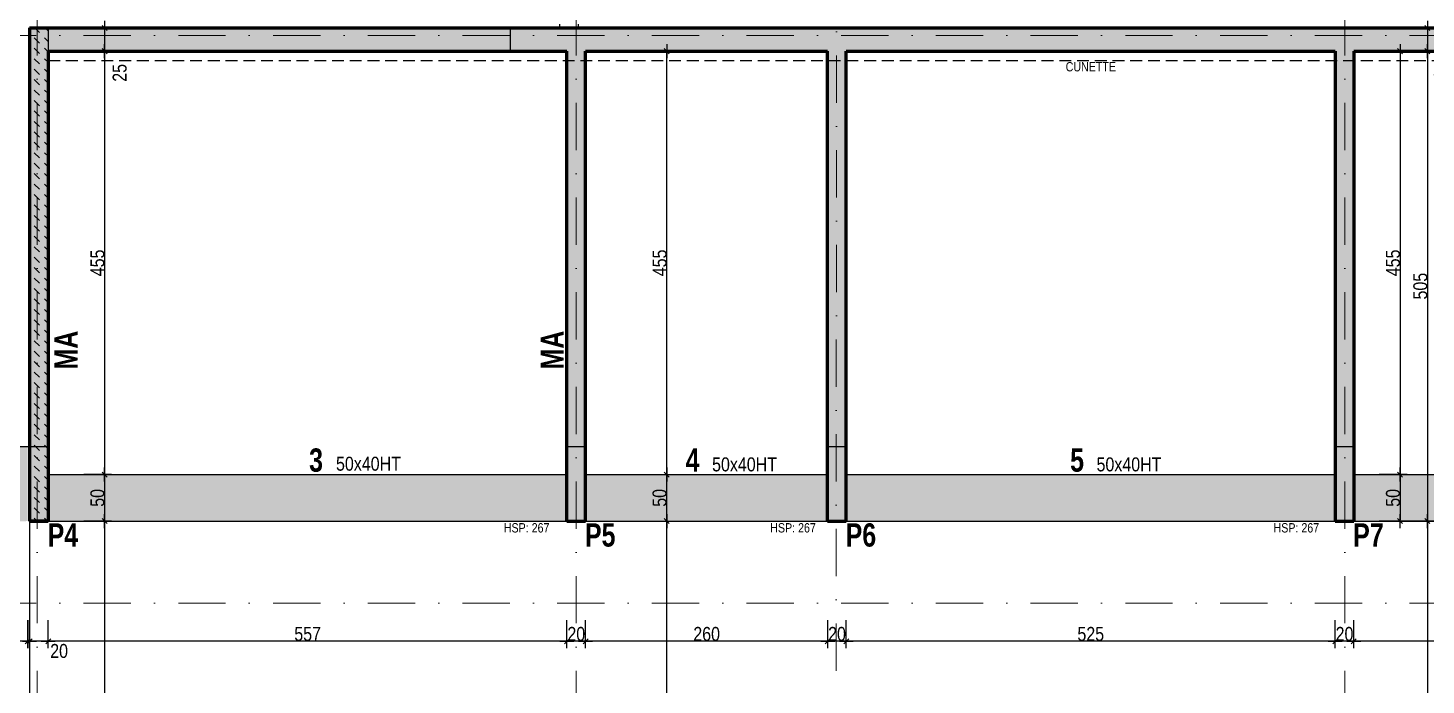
# Model space of a CAD drawing. Header units: millimetres. Extents: x 0 to 23921, y -3644 to 563.
# Drawn here: x 17926 to 19427, y -948 to -242 of the extents above; entities that cross this region are included whole.
import ezdxf
from ezdxf.enums import TextEntityAlignment as Align

# ---------------------------------------------------------------- set-up
doc = ezdxf.new("R2010")
doc.units = ezdxf.units.MM
doc.linetypes.add('CACHEX2', pattern=[19.05, 12.7, -6.35])
doc.linetypes.add('TIRETPTX2', pattern=[50.8, 25.4, -12.7, 0, -12.7])
for name, color, linetype in [('01_cote_gen', 4, 'Continuous'), ('01_linteaux', 2, 'Continuous'), ('01_murs_sup', 2, 'CACHEX2'), ('01_poch_BN', 9, 'Continuous'), ('01_poch_murs', 253, 'Continuous'), ('01_poch_poteaux', 250, 'Continuous'), ('01_texte', 230, 'Continuous'), ('AA_COTES', 2, 'Continuous')]:
    doc.layers.add(name, color=color, linetype=linetype)
doc.layers.add('01_murs_coup', color=5, linetype='Continuous', lineweight=60)
doc.layers.add('01_tram_axes', color=2, linetype='TIRETPTX2', lineweight=9)
doc.styles.add('ARIAL NA', font='ARIALN.TTF')
doc.styles.add('impact', font='impact.ttf')
doc.styles.add('STYLE2', font='ARIALN.TTF')
doc.dimstyles.new('JB50', dxfattribs={"dimscale": 0.1, "dimtxt": 150, "dimasz": 15, "dimexe": 0.1, "dimexo": 0.1, "dimgap": 0.09, "dimtad": 1, "dimdec": 1, "dimdsep": 46, "dimtxsty": 'STYLE2', "dimblk1": 'BOND_G', "dimblk2": 'BOND_D', "dimsah": 1, "dimcen": 1.5, "dimdle": 0.01, "dimse1": 1, "dimse2": 1, "dimclrd": 4, "dimclre": 2, "dimclrt": 6, "dimazin": 2, "dimtfac": 2.333333, "dimtdec": 1, "dimtix": 1, "dimtmove": 2, "dimatfit": 3, "dimldrblk": 'BOND_G', "dimfxl": 1, "dimtolj": 1, "dimtzin": 0, "dimarcsym": 0})

# ---------------------------------------------------------------- blocks, each defined once
blk = doc.blocks.new('BOND_G')
at = {"layer": 'AA_COTES', "color": 0}
for p, q in [((0, -5), (0, 15)), ((5, 0), (-5, 0)), ((1.8, 1.8), (-1.8, -1.8))]:
    blk.add_line(p, q, dxfattribs=at)
blk = doc.blocks.new('BOND_D')
at = {"layer": 'AA_COTES', "color": 0}
for p, q in [((5, 0), (-5, 0)), ((-1.8, -1.8), (1.8, 1.8)), ((0, 5), (0, -15))]:
    blk.add_line(p, q, dxfattribs=at)
blk = doc.blocks.new('*D2127')
at = {"layer": '01_cote_gen', "color": 4, "lineweight": -2, "transparency": 16777216}
blk.add_line((17924.2, -900.8), (17907.2, -900.8), dxfattribs=at)
at = {"layer": 'Defpoints', "color": 0, "transparency": 16777216}
for p in [(17905.7, -785.2), (17925.7, -790.9), (17905.7, -900.8)]:
    blk.add_point(p, dxfattribs=at)
at = {"layer": '01_cote_gen', "color": 4, "lineweight": -2, "transparency": 16777216, "xscale": 1.5, "yscale": 1.5, "zscale": 1.5, "rotation": 180}
blk.add_blockref('BOND_D', (17905.7, -900.8), dxfattribs=at)
at = {"layer": '01_cote_gen', "color": 4, "lineweight": -2, "transparency": 16777216, "xscale": 1.5, "yscale": 1.5, "zscale": 1.5}
blk.add_blockref('BOND_G', (17925.7, -900.8), dxfattribs=at)
at = {"layer": '01_cote_gen', "color": 6, "transparency": 16777216, "insert": (17889, -911.1), "char_height": 15, "attachment_point": 5, "style": 'STYLE2'}
blk.add_mtext('\\A1;20', dxfattribs=at)
blk = doc.blocks.new('*D2156')
at = {"layer": '01_cote_gen', "color": 4, "lineweight": -2, "transparency": 16777216}
blk.add_line((18503.3, -900.8), (17949.3, -900.8), dxfattribs=at)
at = {"layer": 'Defpoints', "color": 0, "transparency": 16777216}
for p in [(17947.8, -710.9), (18504.8, -790.9), (17947.8, -900.8)]:
    blk.add_point(p, dxfattribs=at)
at = {"layer": '01_cote_gen', "color": 4, "lineweight": -2, "transparency": 16777216, "xscale": 1.5, "yscale": 1.5, "zscale": 1.5, "rotation": 180}
blk.add_blockref('BOND_D', (17947.8, -900.8), dxfattribs=at)
at = {"layer": '01_cote_gen', "color": 4, "lineweight": -2, "transparency": 16777216, "xscale": 1.5, "yscale": 1.5, "zscale": 1.5}
blk.add_blockref('BOND_G', (18504.8, -900.8), dxfattribs=at)
at = {"layer": '01_cote_gen', "color": 6, "transparency": 16777216, "insert": (18226.3, -893.1), "char_height": 15, "attachment_point": 5, "style": 'STYLE2'}
blk.add_mtext('\\A1;557', dxfattribs=at)
blk = doc.blocks.new('*D2157')
at = {"layer": '01_cote_gen', "color": 4, "lineweight": -2, "transparency": 16777216}
blk.add_line((17946.2, -900.8), (17929.2, -900.8), dxfattribs=at)
at = {"layer": 'Defpoints', "color": 0, "transparency": 16777216}
for p in [(17927.7, -733.6), (17947.7, -727.6), (17927.7, -900.8)]:
    blk.add_point(p, dxfattribs=at)
at = {"layer": '01_cote_gen', "color": 4, "lineweight": -2, "transparency": 16777216, "xscale": 1.5, "yscale": 1.5, "zscale": 1.5, "rotation": 180}
blk.add_blockref('BOND_D', (17927.7, -900.8), dxfattribs=at)
at = {"layer": '01_cote_gen', "color": 4, "lineweight": -2, "transparency": 16777216, "xscale": 1.5, "yscale": 1.5, "zscale": 1.5}
blk.add_blockref('BOND_G', (17947.7, -900.8), dxfattribs=at)
at = {"layer": '01_cote_gen', "color": 6, "transparency": 16777216, "insert": (17959.4, -911.4), "char_height": 15, "attachment_point": 5, "style": 'STYLE2'}
blk.add_mtext('\\A1;20', dxfattribs=at)
blk = doc.blocks.new('*D2158')
at = {"layer": '01_cote_gen', "color": 4, "lineweight": -2, "transparency": 16777216}
blk.add_line((18523.3, -900.8), (18506.3, -900.8), dxfattribs=at)
at = {"layer": 'Defpoints', "color": 0, "transparency": 16777216}
for p in [(18504.8, -790.9), (18524.8, -790.9), (18504.8, -900.8)]:
    blk.add_point(p, dxfattribs=at)
at = {"layer": '01_cote_gen', "color": 4, "lineweight": -2, "transparency": 16777216, "xscale": 1.5, "yscale": 1.5, "zscale": 1.5, "rotation": 180}
blk.add_blockref('BOND_D', (18504.8, -900.8), dxfattribs=at)
at = {"layer": '01_cote_gen', "color": 4, "lineweight": -2, "transparency": 16777216, "xscale": 1.5, "yscale": 1.5, "zscale": 1.5}
blk.add_blockref('BOND_G', (18524.8, -900.8), dxfattribs=at)
at = {"layer": '01_cote_gen', "color": 6, "transparency": 16777216, "insert": (18514.8, -893.1), "char_height": 15, "attachment_point": 5, "style": 'STYLE2'}
blk.add_mtext('\\A1;20', dxfattribs=at)
blk = doc.blocks.new('*D2159')
at = {"layer": '01_cote_gen', "color": 4, "lineweight": -2, "transparency": 16777216}
blk.add_line((18803.3, -900.8), (18786.3, -900.8), dxfattribs=at)
at = {"layer": 'Defpoints', "color": 0, "transparency": 16777216}
for p in [(18784.8, -790.9), (18804.8, -790.9), (18784.8, -900.8)]:
    blk.add_point(p, dxfattribs=at)
at = {"layer": '01_cote_gen', "color": 4, "lineweight": -2, "transparency": 16777216, "xscale": 1.5, "yscale": 1.5, "zscale": 1.5, "rotation": 180}
blk.add_blockref('BOND_D', (18784.8, -900.8), dxfattribs=at)
at = {"layer": '01_cote_gen', "color": 4, "lineweight": -2, "transparency": 16777216, "xscale": 1.5, "yscale": 1.5, "zscale": 1.5}
blk.add_blockref('BOND_G', (18804.8, -900.8), dxfattribs=at)
at = {"layer": '01_cote_gen', "color": 6, "transparency": 16777216, "insert": (18794.8, -893.1), "char_height": 15, "attachment_point": 5, "style": 'STYLE2'}
blk.add_mtext('\\A1;20', dxfattribs=at)
blk = doc.blocks.new('*D2160')
at = {"layer": '01_cote_gen', "color": 4, "lineweight": -2, "transparency": 16777216}
blk.add_line((18783.3, -900.8), (18526.3, -900.8), dxfattribs=at)
at = {"layer": 'Defpoints', "color": 0, "transparency": 16777216}
for p in [(18524.8, -770.9), (18784.8, -770.9), (18524.8, -900.8)]:
    blk.add_point(p, dxfattribs=at)
at = {"layer": '01_cote_gen', "color": 4, "lineweight": -2, "transparency": 16777216, "xscale": 1.5, "yscale": 1.5, "zscale": 1.5, "rotation": 180}
blk.add_blockref('BOND_D', (18524.8, -900.8), dxfattribs=at)
at = {"layer": '01_cote_gen', "color": 4, "lineweight": -2, "transparency": 16777216, "xscale": 1.5, "yscale": 1.5, "zscale": 1.5}
blk.add_blockref('BOND_G', (18784.8, -900.8), dxfattribs=at)
at = {"layer": '01_cote_gen', "color": 6, "transparency": 16777216, "insert": (18654.8, -893.1), "char_height": 15, "attachment_point": 5, "style": 'STYLE2'}
blk.add_mtext('\\A1;260', dxfattribs=at)
blk = doc.blocks.new('*D2161')
at = {"layer": '01_cote_gen', "color": 4, "lineweight": -2, "transparency": 16777216}
blk.add_line((19328.3, -900.8), (18806.3, -900.8), dxfattribs=at)
at = {"layer": 'Defpoints', "color": 0, "transparency": 16777216}
for p in [(18804.8, -770), (19329.8, -770), (18804.8, -900.8)]:
    blk.add_point(p, dxfattribs=at)
at = {"layer": '01_cote_gen', "color": 4, "lineweight": -2, "transparency": 16777216, "xscale": 1.5, "yscale": 1.5, "zscale": 1.5, "rotation": 180}
blk.add_blockref('BOND_D', (18804.8, -900.8), dxfattribs=at)
at = {"layer": '01_cote_gen', "color": 4, "lineweight": -2, "transparency": 16777216, "xscale": 1.5, "yscale": 1.5, "zscale": 1.5}
blk.add_blockref('BOND_G', (19329.8, -900.8), dxfattribs=at)
at = {"layer": '01_cote_gen', "color": 6, "transparency": 16777216, "insert": (19067.3, -893.1), "char_height": 15, "attachment_point": 5, "style": 'STYLE2'}
blk.add_mtext('\\A1;525', dxfattribs=at)
blk = doc.blocks.new('*D2162')
at = {"layer": '01_cote_gen', "color": 4, "lineweight": -2, "transparency": 16777216}
blk.add_line((19348.3, -900.8), (19331.3, -900.8), dxfattribs=at)
at = {"layer": 'Defpoints', "color": 0, "transparency": 16777216}
for p in [(19329.8, -774.1), (19349.8, -774.1), (19329.8, -900.8)]:
    blk.add_point(p, dxfattribs=at)
at = {"layer": '01_cote_gen', "color": 4, "lineweight": -2, "transparency": 16777216, "xscale": 1.5, "yscale": 1.5, "zscale": 1.5, "rotation": 180}
blk.add_blockref('BOND_D', (19329.8, -900.8), dxfattribs=at)
at = {"layer": '01_cote_gen', "color": 4, "lineweight": -2, "transparency": 16777216, "xscale": 1.5, "yscale": 1.5, "zscale": 1.5}
blk.add_blockref('BOND_G', (19349.8, -900.8), dxfattribs=at)
at = {"layer": '01_cote_gen', "color": 6, "transparency": 16777216, "insert": (19339.8, -893.1), "char_height": 15, "attachment_point": 5, "style": 'STYLE2'}
blk.add_mtext('\\A1;20', dxfattribs=at)
blk = doc.blocks.new('*D2163')
at = {"layer": '01_cote_gen', "color": 4, "lineweight": -2, "transparency": 16777216}
blk.add_line((19863.3, -900.8), (19351.3, -900.8), dxfattribs=at)
at = {"layer": 'Defpoints', "color": 0, "transparency": 16777216}
for p in [(19349.8, -775.8), (19864.8, -878.3), (19349.8, -900.8)]:
    blk.add_point(p, dxfattribs=at)
at = {"layer": '01_cote_gen', "color": 4, "lineweight": -2, "transparency": 16777216, "xscale": 1.5, "yscale": 1.5, "zscale": 1.5, "rotation": 180}
blk.add_blockref('BOND_D', (19349.8, -900.8), dxfattribs=at)
at = {"layer": '01_cote_gen', "color": 4, "lineweight": -2, "transparency": 16777216, "xscale": 1.5, "yscale": 1.5, "zscale": 1.5}
blk.add_blockref('BOND_G', (19864.8, -900.8), dxfattribs=at)
at = {"layer": '01_cote_gen', "color": 6, "transparency": 16777216, "insert": (19607.3, -893.1), "char_height": 15, "attachment_point": 5, "style": 'STYLE2'}
blk.add_mtext('\\A1;515', dxfattribs=at)
blk = doc.blocks.new('*D2208')
at = {"layer": '01_cote_gen', "color": 4, "lineweight": -2, "transparency": 16777216}
blk.add_line((18008.3, -243.3), (18008.3, -265.3), dxfattribs=at)
at = {"layer": 'Defpoints', "color": 0, "transparency": 16777216}
for p in [(17996.6, -241.8), (17996.6, -266.8), (18008.3, -266.8)]:
    blk.add_point(p, dxfattribs=at)
at = {"layer": '01_cote_gen', "color": 4, "lineweight": -2, "transparency": 16777216, "xscale": 1.5, "yscale": 1.5, "zscale": 1.5}
for name, p, rotation in [('BOND_G', (18008.3, -241.8), 90), ('BOND_D', (18008.3, -266.8), 270)]:
    blk.add_blockref(name, p, dxfattribs=dict(at, rotation=rotation))
at = {"layer": '01_cote_gen', "color": 6, "transparency": 16777216, "insert": (18024.5, -290.1), "char_height": 15, "attachment_point": 5, "rotation": 90, "style": 'STYLE2'}
blk.add_mtext('\\A1;25', dxfattribs=at)
blk = doc.blocks.new('*D2209')
at = {"layer": '01_cote_gen', "color": 4, "lineweight": -2, "transparency": 16777216}
blk.add_line((18008.3, -268.3), (18008.3, -720.3), dxfattribs=at)
at = {"layer": 'Defpoints', "color": 0, "transparency": 16777216}
for p in [(18049.7, -266.8), (18008.3, -721.8), (18049.7, -721.8)]:
    blk.add_point(p, dxfattribs=at)
at = {"layer": '01_cote_gen', "color": 4, "lineweight": -2, "transparency": 16777216, "xscale": 1.5, "yscale": 1.5, "zscale": 1.5}
for name, p, rotation in [('BOND_G', (18008.3, -266.8), 90), ('BOND_D', (18008.3, -721.8), 270)]:
    blk.add_blockref(name, p, dxfattribs=dict(at, rotation=rotation))
at = {"layer": '01_cote_gen', "color": 6, "transparency": 16777216, "insert": (18000.6, -494.3), "char_height": 15, "attachment_point": 5, "rotation": 90, "style": 'STYLE2'}
blk.add_mtext('\\A1;455', dxfattribs=at)
blk = doc.blocks.new('*D2210')
at = {"layer": '01_cote_gen', "color": 4, "lineweight": -2, "transparency": 16777216}
blk.add_line((18008.3, -723.3), (18008.3, -770.3), dxfattribs=at)
at = {"layer": 'Defpoints', "color": 0, "transparency": 16777216}
for p in [(18041.2, -721.8), (18008.3, -771.8), (18022.2, -771.8)]:
    blk.add_point(p, dxfattribs=at)
at = {"layer": '01_cote_gen', "color": 4, "lineweight": -2, "transparency": 16777216, "xscale": 1.5, "yscale": 1.5, "zscale": 1.5}
for name, p, rotation in [('BOND_G', (18008.3, -721.8), 90), ('BOND_D', (18008.3, -771.8), 270)]:
    blk.add_blockref(name, p, dxfattribs=dict(at, rotation=rotation))
at = {"layer": '01_cote_gen', "color": 6, "transparency": 16777216, "insert": (18000.6, -746.8), "char_height": 15, "attachment_point": 5, "rotation": 90, "style": 'STYLE2'}
blk.add_mtext('\\A1;50', dxfattribs=at)
blk = doc.blocks.new('*D2211')
at = {"layer": '01_cote_gen', "color": 4, "lineweight": -2, "transparency": 16777216}
blk.add_line((18008.3, -773.3), (18008.3, -1370.3), dxfattribs=at)
at = {"layer": 'Defpoints', "color": 0, "transparency": 16777216}
for p in [(18048.7, -771.8), (18008.3, -1371.8), (18035.4, -1371.8)]:
    blk.add_point(p, dxfattribs=at)
at = {"layer": '01_cote_gen', "color": 4, "lineweight": -2, "transparency": 16777216, "xscale": 1.5, "yscale": 1.5, "zscale": 1.5}
for name, p, rotation in [('BOND_G', (18008.3, -771.8), 90), ('BOND_D', (18008.3, -1371.8), 270)]:
    blk.add_blockref(name, p, dxfattribs=dict(at, rotation=rotation))
at = {"layer": '01_cote_gen', "color": 6, "transparency": 16777216, "insert": (18000.6, -1102.7), "char_height": 15, "attachment_point": 5, "rotation": 90, "style": 'STYLE2'}
blk.add_mtext('\\A1;600', dxfattribs=at)
blk = doc.blocks.new('*D2220')
at = {"layer": '01_cote_gen', "color": 4, "lineweight": -2, "transparency": 16777216}
blk.add_line((18612, -1320.3), (18612, -773.3), dxfattribs=at)
at = {"layer": 'Defpoints', "color": 0, "transparency": 16777216}
for p in [(18612, -771.8), (18634.5, -771.8), (18634.5, -1321.8)]:
    blk.add_point(p, dxfattribs=at)
at = {"layer": '01_cote_gen', "color": 4, "lineweight": -2, "transparency": 16777216, "xscale": 1.5, "yscale": 1.5, "zscale": 1.5}
for name, p, rotation in [('BOND_D', (18612, -771.8), 90), ('BOND_G', (18612, -1321.8), 270)]:
    blk.add_blockref(name, p, dxfattribs=dict(at, rotation=rotation))
at = {"layer": '01_cote_gen', "color": 6, "transparency": 16777216, "insert": (18604.3, -1046.8), "char_height": 15, "attachment_point": 5, "rotation": 90, "style": 'STYLE2'}
blk.add_mtext('\\A1;550', dxfattribs=at)
blk = doc.blocks.new('*D2224')
at = {"layer": '01_cote_gen', "color": 4, "lineweight": -2, "transparency": 16777216}
blk.add_line((18612, -770.3), (18612, -723.3), dxfattribs=at)
at = {"layer": 'Defpoints', "color": 0, "transparency": 16777216}
for p in [(18612, -721.8), (18654.8, -721.8), (18634.5, -771.8)]:
    blk.add_point(p, dxfattribs=at)
at = {"layer": '01_cote_gen', "color": 4, "lineweight": -2, "transparency": 16777216, "xscale": 1.5, "yscale": 1.5, "zscale": 1.5}
for name, p, rotation in [('BOND_D', (18612, -721.8), 90), ('BOND_G', (18612, -771.8), 270)]:
    blk.add_blockref(name, p, dxfattribs=dict(at, rotation=rotation))
at = {"layer": '01_cote_gen', "color": 6, "transparency": 16777216, "insert": (18604.3, -746.8), "char_height": 15, "attachment_point": 5, "rotation": 90, "style": 'STYLE2'}
blk.add_mtext('\\A1;50', dxfattribs=at)
blk = doc.blocks.new('*D2225')
at = {"layer": '01_cote_gen', "color": 4, "lineweight": -2, "transparency": 16777216}
blk.add_line((18612, -720.3), (18612, -268.3), dxfattribs=at)
at = {"layer": 'Defpoints', "color": 0, "transparency": 16777216}
for p in [(18612, -266.8), (18687.8, -266.8), (18654.8, -721.8)]:
    blk.add_point(p, dxfattribs=at)
at = {"layer": '01_cote_gen', "color": 4, "lineweight": -2, "transparency": 16777216, "xscale": 1.5, "yscale": 1.5, "zscale": 1.5}
for name, p, rotation in [('BOND_D', (18612, -266.8), 90), ('BOND_G', (18612, -721.8), 270)]:
    blk.add_blockref(name, p, dxfattribs=dict(at, rotation=rotation))
at = {"layer": '01_cote_gen', "color": 6, "transparency": 16777216, "insert": (18604.4, -494.3), "char_height": 15, "attachment_point": 5, "rotation": 90, "style": 'STYLE2'}
blk.add_mtext('\\A1;455', dxfattribs=at)
blk = doc.blocks.new('*D2244')
at = {"layer": '01_cote_gen', "color": 4, "lineweight": -2, "transparency": 16777216}
blk.add_line((19428.9, -243.3), (19428.9, -265.3), dxfattribs=at)
at = {"layer": 'Defpoints', "color": 0, "transparency": 16777216}
for p in [(19436.2, -241.8), (19428.9, -266.8), (19436.2, -266.8)]:
    blk.add_point(p, dxfattribs=at)
at = {"layer": '01_cote_gen', "color": 4, "lineweight": -2, "transparency": 16777216, "xscale": 1.5, "yscale": 1.5, "zscale": 1.5}
for name, p, rotation in [('BOND_G', (19428.9, -241.8), 90), ('BOND_D', (19428.9, -266.8), 270)]:
    blk.add_blockref(name, p, dxfattribs=dict(at, rotation=rotation))
at = {"layer": '01_cote_gen', "color": 6, "transparency": 16777216, "insert": (19443.5, -287.5), "char_height": 15, "attachment_point": 5, "rotation": 90, "style": 'STYLE2'}
blk.add_mtext('\\A1;25', dxfattribs=at)
blk = doc.blocks.new('*D2245')
at = {"layer": '01_cote_gen', "color": 4, "lineweight": -2, "transparency": 16777216}
blk.add_line((19399.5, -268.3), (19399.5, -720.3), dxfattribs=at)
at = {"layer": 'Defpoints', "color": 0, "transparency": 16777216}
for p in [(19411, -266.8), (19390.2, -721.8), (19399.5, -721.8)]:
    blk.add_point(p, dxfattribs=at)
at = {"layer": '01_cote_gen', "color": 4, "lineweight": -2, "transparency": 16777216, "xscale": 1.5, "yscale": 1.5, "zscale": 1.5}
for name, p, rotation in [('BOND_G', (19399.5, -266.8), 90), ('BOND_D', (19399.5, -721.8), 270)]:
    blk.add_blockref(name, p, dxfattribs=dict(at, rotation=rotation))
at = {"layer": '01_cote_gen', "color": 6, "transparency": 16777216, "insert": (19391.9, -494.3), "char_height": 15, "attachment_point": 5, "rotation": 90, "style": 'STYLE2'}
blk.add_mtext('\\A1;455', dxfattribs=at)
blk = doc.blocks.new('*D2246')
at = {"layer": '01_cote_gen', "color": 4, "lineweight": -2, "transparency": 16777216}
blk.add_line((19399.5, -723.3), (19399.5, -770.3), dxfattribs=at)
at = {"layer": 'Defpoints', "color": 0, "transparency": 16777216}
for p in [(19407, -721.8), (19399.5, -771.8), (19407, -771.8)]:
    blk.add_point(p, dxfattribs=at)
at = {"layer": '01_cote_gen', "color": 4, "lineweight": -2, "transparency": 16777216, "xscale": 1.5, "yscale": 1.5, "zscale": 1.5}
for name, p, rotation in [('BOND_G', (19399.5, -721.8), 90), ('BOND_D', (19399.5, -771.8), 270)]:
    blk.add_blockref(name, p, dxfattribs=dict(at, rotation=rotation))
at = {"layer": '01_cote_gen', "color": 6, "transparency": 16777216, "insert": (19391.9, -746.8), "char_height": 15, "attachment_point": 5, "rotation": 90, "style": 'STYLE2'}
blk.add_mtext('\\A1;50', dxfattribs=at)
blk = doc.blocks.new('*D2247')
at = {"layer": '01_cote_gen', "color": 4, "lineweight": -2, "transparency": 16777216}
blk.add_line((19428.9, -268.3), (19428.9, -770.3), dxfattribs=at)
at = {"layer": 'Defpoints', "color": 0, "transparency": 16777216}
for p in [(19421.4, -266.8), (19421.4, -771.8), (19428.9, -771.8)]:
    blk.add_point(p, dxfattribs=at)
at = {"layer": '01_cote_gen', "color": 4, "lineweight": -2, "transparency": 16777216, "xscale": 1.5, "yscale": 1.5, "zscale": 1.5}
for name, p, rotation in [('BOND_G', (19428.9, -266.8), 90), ('BOND_D', (19428.9, -771.8), 270)]:
    blk.add_blockref(name, p, dxfattribs=dict(at, rotation=rotation))
at = {"layer": '01_cote_gen', "color": 6, "transparency": 16777216, "insert": (19421.3, -519.3), "char_height": 15, "attachment_point": 5, "rotation": 90, "style": 'STYLE2'}
blk.add_mtext('\\A1;505', dxfattribs=at)
blk = doc.blocks.new('*D2248')
at = {"layer": '01_cote_gen', "color": 4, "lineweight": -2, "transparency": 16777216}
blk.add_line((19428.9, -773.3), (19428.9, -1370.3), dxfattribs=at)
at = {"layer": 'Defpoints', "color": 0, "transparency": 16777216}
for p in [(19473.5, -771.8), (19428.9, -1371.8), (19452.1, -1371.8)]:
    blk.add_point(p, dxfattribs=at)
at = {"layer": '01_cote_gen', "color": 4, "lineweight": -2, "transparency": 16777216, "xscale": 1.5, "yscale": 1.5, "zscale": 1.5}
for name, p, rotation in [('BOND_G', (19428.9, -771.8), 90), ('BOND_D', (19428.9, -1371.8), 270)]:
    blk.add_blockref(name, p, dxfattribs=dict(at, rotation=rotation))
at = {"layer": '01_cote_gen', "color": 6, "transparency": 16777216, "insert": (19421.3, -1071.8), "char_height": 15, "attachment_point": 5, "rotation": 90, "style": 'STYLE2'}
blk.add_mtext('\\A1;600', dxfattribs=at)

msp = doc.modelspace()

# ---------------------------------------------------------------- hatches: boundary and pattern name
at = {"layer": '01_murs_sup'}
h = msp.add_hatch(dxfattribs=at)
h.set_pattern_fill('DASH', color=256, scale=2.5, angle=135)
h.set_pattern_definition([(135, (6005.711, 12291.879), (-11.22532, 9e-16), [7.9375, -7.9375])])
h.paths.add_polyline_path([(17947.75, -241.84), (17927.75, -241.84), (17927.75, -771.84), (17947.75, -771.84)])
h = msp.add_hatch(dxfattribs=at)
h.set_pattern_fill('DASH', color=256, scale=2.5, angle=135)
h.set_pattern_definition([(135, (6005.65, 12291.881), (-11.22532, 9e-16), [7.9375, -7.9375])])
h.paths.add_polyline_path([(20031.08, -241.83), (18444.28, -241.83), (18444.28, -266.83), (18504.55, -266.83), (18504.55, -771.83), (18524.55, -771.83), (18524.55, -266.83), (18784.28, -266.83), (18784.28, -771.83), (18804.28, -771.83), (18804.28, -266.83), (19330.28, -266.83), (19330.28, -771.83), (19350.28, -771.83), (19350.28, -266.83), (19864.28, -266.83), (19864.28, -771.83), (19884.28, -771.83), (19884.28, -266.83), (20031.08, -266.83)])
at = {"layer": '01_poch_BN'}
h = msp.add_hatch(color=256, dxfattribs=at)
h.dxf.hatch_style = 1
h.paths.add_polyline_path([(18504.76, -721.83), (17947.8, -721.83), (17947.81, -771.83), (18504.76, -771.83)])
h = msp.add_hatch(color=256, dxfattribs=at)
h.dxf.hatch_style = 1
h.paths.add_polyline_path([(18784.76, -721.83), (18524.76, -721.83), (18524.76, -771.83), (18784.76, -771.83)])
h = msp.add_hatch(color=256, dxfattribs=at)
h.dxf.hatch_style = 1
h.paths.add_polyline_path([(19329.76, -721.83), (18804.76, -721.83), (18804.76, -771.83), (19329.76, -771.83)])
h = msp.add_hatch(color=256, dxfattribs=at)
h.dxf.hatch_style = 1
h.paths.add_polyline_path([(19864.76, -721.83), (19349.76, -721.83), (19349.76, -771.83), (19864.76, -771.83)])
at = {"layer": '01_poch_murs'}
h = msp.add_hatch(color=256, dxfattribs=at)
h.dxf.hatch_style = 1
h.paths.add_polyline_path([(20164.76, -241.83), (17927.75, -241.84), (17927.75, -691.83), (17947.75, -691.83), (17947.75, -266.84), (18504.76, -266.83), (18504.76, -691.83), (18524.76, -691.83), (18524.76, -266.83), (18784.76, -266.83), (18784.76, -691.83), (18804.76, -691.83), (18804.76, -266.83), (19329.76, -266.83), (19329.76, -691.83), (19349.76, -691.83), (19349.76, -266.83), (19864.76, -266.83), (19864.76, -691.83), (19884.76, -691.83), (19884.76, -266.83), (20144.76, -266.83), (20144.76, -690.83), (20164.76, -690.83)])
at = {"layer": '01_poch_poteaux'}
h = msp.add_hatch(color=256, dxfattribs=at)
h.dxf.hatch_style = 1
h.paths.add_polyline_path([(17947.75, -691.83), (17927.75, -691.83), (17927.75, -771.83), (17947.75, -771.83)])
h.paths.add_polyline_path([(17925.75, -691.83), (17905.75, -691.83), (17905.75, -771.84), (17925.75, -771.83)])
h.paths.add_polyline_path([(17350.75, -692.08), (17325.76, -691.83), (17325.76, -771.59), (17350.75, -771.84)])
h = msp.add_hatch(color=256, dxfattribs=at)
h.dxf.hatch_style = 1
h.paths.add_polyline_path([(18524.82, -691.83), (18504.82, -691.83), (18504.82, -771.83), (18524.82, -771.83)])
h = msp.add_hatch(color=256, dxfattribs=at)
h.dxf.hatch_style = 1
h.paths.add_polyline_path([(18804.82, -691.83), (18784.82, -691.83), (18784.82, -771.83), (18804.82, -771.83)])
h = msp.add_hatch(color=256, dxfattribs=at)
h.dxf.hatch_style = 1
h.paths.add_polyline_path([(19329.76, -771.83), (19329.76, -691.83), (19349.76, -691.83), (19349.76, -771.83), (19329.82, -771.83)])

# ---------------------------------------------------------------- linework, layer by layer
at = {"layer": '01_linteaux', "linetype": 'CACHEX2', "ltscale": 1.5}
for p, q in [((18496.7, 305.08), (18496.7, -241.86)), ((18516.7, 305.08), (18516.7, -241.86))]:
    msp.add_line(p, q, dxfattribs=at)
at = {"layer": '01_linteaux'}
for p, q in [((17947.8, -721.83), (18504.82, -721.83)), ((18524.82, -721.83), (18784.82, -721.83)), ((18804.82, -721.83), (19329.82, -721.83)), ((19349.82, -721.83), (19864.82, -721.83)), ((17927.75, -771.84), (17927.76, -1371.84)), ((17947.8, -771.83), (18504.82, -771.83)), ((18524.82, -771.83), (18784.82, -771.83)), ((18804.82, -771.83), (19329.82, -771.83)), ((19349.76, -771.83), (19864.82, -771.83))]:
    msp.add_line(p, q, dxfattribs=at)
at = {"layer": '01_murs_coup'}
for p, q in [((17927.75, -241.84), (20164.76, -241.83)), ((17927.75, -241.84), (17927.75, -771.83)), ((17947.75, -266.84), (18504.76, -266.83)), ((17947.75, -266.84), (17947.75, -771.83)), ((18224.11, -266.83), (18229.11, -266.83)), ((18504.76, -771.83), (18504.76, -266.83)), ((18524.76, -771.83), (18524.76, -266.83)), ((18524.76, -266.83), (18784.76, -266.83)), ((18784.76, -771.83), (18784.76, -266.83)), ((18804.76, -771.83), (18804.76, -266.83)), ((18804.76, -266.83), (19329.76, -266.83)), ((19329.76, -266.83), (19329.76, -771.83)), ((19349.76, -266.83), (19349.76, -771.83)), ((19349.76, -266.83), (19864.76, -266.83)), ((17927.8, -771.83), (17947.8, -771.83)), ((17947.8, -771.83), (17927.8, -771.83)), ((18504.76, -771.83), (18524.76, -771.83)), ((18784.76, -771.83), (18804.76, -771.83)), ((19329.76, -771.83), (19349.76, -771.83))]:
    msp.add_line(p, q, dxfattribs=at)
at = {"layer": '01_murs_sup', "ltscale": 2}
for p, q in [((17927.75, -241.84), (17947.75, -241.84)), ((17927.75, -771.84), (17927.75, -241.84)), ((17947.75, -241.84), (17947.75, -771.84)), ((17947.75, -241.84), (17947.75, -771.84)), ((18444.28, -266.83), (18444.28, -241.83)), ((18444.28, -266.83), (18504.76, -266.83)), ((18504.76, -771.83), (18504.76, -266.83)), ((18524.76, -771.83), (18524.76, -266.83)), ((18524.76, -266.83), (18784.76, -266.83)), ((18784.76, -771.83), (18784.76, -266.83)), ((18804.76, -771.83), (18804.76, -266.83)), ((18804.76, -266.83), (19329.76, -266.83)), ((19329.76, -266.83), (19329.76, -771.83)), ((19349.76, -266.83), (19349.76, -771.83)), ((19349.76, -266.83), (19864.76, -266.83)), ((17947.75, -771.84), (17927.75, -771.84)), ((18504.76, -771.83), (18524.76, -771.83)), ((18784.76, -771.83), (18804.76, -771.83)), ((19329.76, -771.83), (19349.76, -771.83))]:
    msp.add_line(p, q, dxfattribs=at)
at = {"layer": '01_murs_sup'}
msp.add_line((17947.75, -276.84), (20144.76, -276.83), dxfattribs=at)
at = {"layer": '01_poch_BN'}
msp.add_line((17947.8, -721.83), (17947.81, -771.83), dxfattribs=at)
at = {"layer": '01_poch_poteaux'}
for p, q in [((17927.75, -691.83), (17905.75, -691.83)), ((17947.8, -691.83), (17927.75, -691.83)), ((18524.82, -691.83), (18504.82, -691.83)), ((18804.82, -691.83), (18784.82, -691.83)), ((19349.82, -691.83), (19329.82, -691.83)), ((17947.8, -771.83), (17927.8, -771.83)), ((18524.82, -771.83), (18504.82, -771.83)), ((18804.82, -771.83), (18784.82, -771.83)), ((19349.76, -771.83), (19329.82, -771.83))]:
    msp.add_line(p, q, dxfattribs=at)
at = {"layer": '01_tram_axes', "color": 253, "ltscale": 2}
for p, q in [((18793.78, -2051.19), (18794.28, 490.55)), ((17935.79, -2102), (17935.76, 439.75)), ((18514.79, -2102), (18514.76, 439.75)), ((19340.28, -2102), (19340.28, 439.75)), ((16256.86, -249.83), (23921.21, -249.83)), ((16256.86, -859.83), (23921.21, -859.83))]:
    msp.add_line(p, q, dxfattribs=at)

# ---------------------------------------------------------------- texts
at = {"layer": '01_texte'}
for s, height, style, p in [('CUNETTE', 10, 'ARIAL NA', (19067.39, -291.51)), ('3', 25, 'impact', (18235.34, -726.17)), ('50x40HT', 15, 'ARIAL NA', (18291.63, -722.09)), ('4', 25, 'impact', (18639.75, -726.17)), ('50x40HT', 15, 'ARIAL NA', (18695.5, -722.81)), ('5', 25, 'impact', (19052.61, -726.17)), ('50x40HT', 15, 'ARIAL NA', (19108.36, -722.81)), ('P4', 25, 'impact', (17963.49, -806.67)), ('HSP: 267', 10, 'ARIAL NA', (18461.48, -786.98)), ('P5', 25, 'impact', (18540.51, -806.67)), ('HSP: 267', 10, 'ARIAL NA', (18747.58, -786.97)), ('P6', 25, 'impact', (18820.44, -806.67)), ('HSP: 267', 10, 'ARIAL NA', (19288.09, -786.97)), ('P7', 25, 'impact', (19365.44, -806.67))]:
    msp.add_text(s, height=height, dxfattribs=dict(at, style=style)).set_placement(p, align=Align.BOTTOM_CENTER)
at = {"layer": '01_texte', "style": 'impact'}
for p in [(17986.85, -587.99), (18508.9, -587.99)]:
    msp.add_text('MA', height=25, rotation=90, dxfattribs=at).set_placement(p, align=Align.BOTTOM_CENTER)

# ---------------------------------------------------------------- dimensions: what is measured, and where the dimension line sits
at = {"layer": '01_cote_gen'}
for base, p1, p2, picture, middle in [((18008.28, -266.84), (17996.55, -241.84), (17996.55, -266.84), '*D2208', (18024.51, -290.06)), ((19428.93, -266.83), (19436.2, -241.83), (19436.2, -266.83), '*D2244', (19443.47, -287.46)), ((18008.28, -1371.83), (18048.66, -771.83), (18035.4, -1371.83), '*D2211', (18000.61, -1102.66))]:
    dim = msp.add_linear_dim(base=base, p1=p1, p2=p2, angle=90, dimstyle='JB50', dxfattribs=at)
    dim.commit()
    dim.dimension.update_dxf_attribs({"geometry": picture, "text_midpoint": middle, "dimtype": 160})
for base, p1, p2, picture, middle in [((18008.28, -721.83), (18049.68, -266.84), (18049.68, -721.83), '*D2209', (18000.64, -494.33)), ((18612, -266.83), (18654.82, -721.83), (18687.82, -266.83), '*D2225', (18604.36, -494.33)), ((19399.53, -721.83), (19410.98, -266.83), (19390.16, -721.83), '*D2245', (19391.89, -494.33)), ((19428.93, -771.83), (19421.43, -266.83), (19421.43, -771.83), '*D2247', (19421.26, -519.33)), ((18008.28, -771.83), (18041.15, -721.83), (18022.2, -771.83), '*D2210', (18000.61, -746.83)), ((18612, -721.83), (18634.5, -771.83), (18654.82, -721.83), '*D2224', (18604.33, -746.83)), ((19399.53, -771.83), (19407.03, -721.83), (19407.03, -771.83), '*D2246', (19391.86, -746.83)), ((18612, -771.83), (18634.5, -1321.83), (18634.5, -771.83), '*D2220', (18604.33, -1046.83)), ((19428.93, -1371.85), (19473.52, -771.83), (19452.06, -1371.85), '*D2248', (19421.26, -1071.84))]:
    dim = msp.add_linear_dim(base=base, p1=p1, p2=p2, angle=90, dimstyle='JB50', dxfattribs=at)
    dim.commit()
    dim.dimension.update_dxf_attribs({"geometry": picture, "text_midpoint": middle})
for base, p1, p2, picture, middle in [((17947.8, -900.76), (18504.76, -790.86), (17947.8, -710.86), '*D2156', (18226.28, -893.12)), ((18524.76, -900.76), (18784.76, -770.88), (18524.76, -770.88), '*D2160', (18654.76, -893.09)), ((18804.76, -900.76), (19329.76, -770.02), (18804.76, -770.02), '*D2161', (19067.26, -893.09)), ((19329.76, -900.76), (19349.76, -774.08), (19329.76, -774.08), '*D2162', (19339.76, -893.09)), ((19349.76, -900.76), (19864.76, -878.26), (19349.76, -775.82), '*D2163', (19607.26, -893.09)), ((18504.82, -900.76), (18524.82, -790.86), (18504.82, -790.86), '*D2158', (18514.82, -893.09)), ((18784.76, -900.76), (18804.76, -790.86), (18784.76, -790.86), '*D2159', (18794.76, -893.09))]:
    dim = msp.add_linear_dim(base=base, p1=p1, p2=p2, dimstyle='JB50', dxfattribs=at)
    dim.commit()
    dim.dimension.update_dxf_attribs({"geometry": picture, "text_midpoint": middle})
for base, p1, p2, picture, middle in [((17927.75, -900.76), (17947.75, -727.55), (17927.75, -733.61), '*D2157', (17959.42, -911.36)), ((17905.75, -900.76), (17925.75, -790.86), (17905.75, -785.24), '*D2127', (17889.02, -911.06))]:
    dim = msp.add_linear_dim(base=base, p1=p1, p2=p2, dimstyle='JB50', dxfattribs=at)
    dim.commit()
    dim.dimension.update_dxf_attribs({"geometry": picture, "text_midpoint": middle, "dimtype": 160})

doc.saveas('drawing.dxf')
